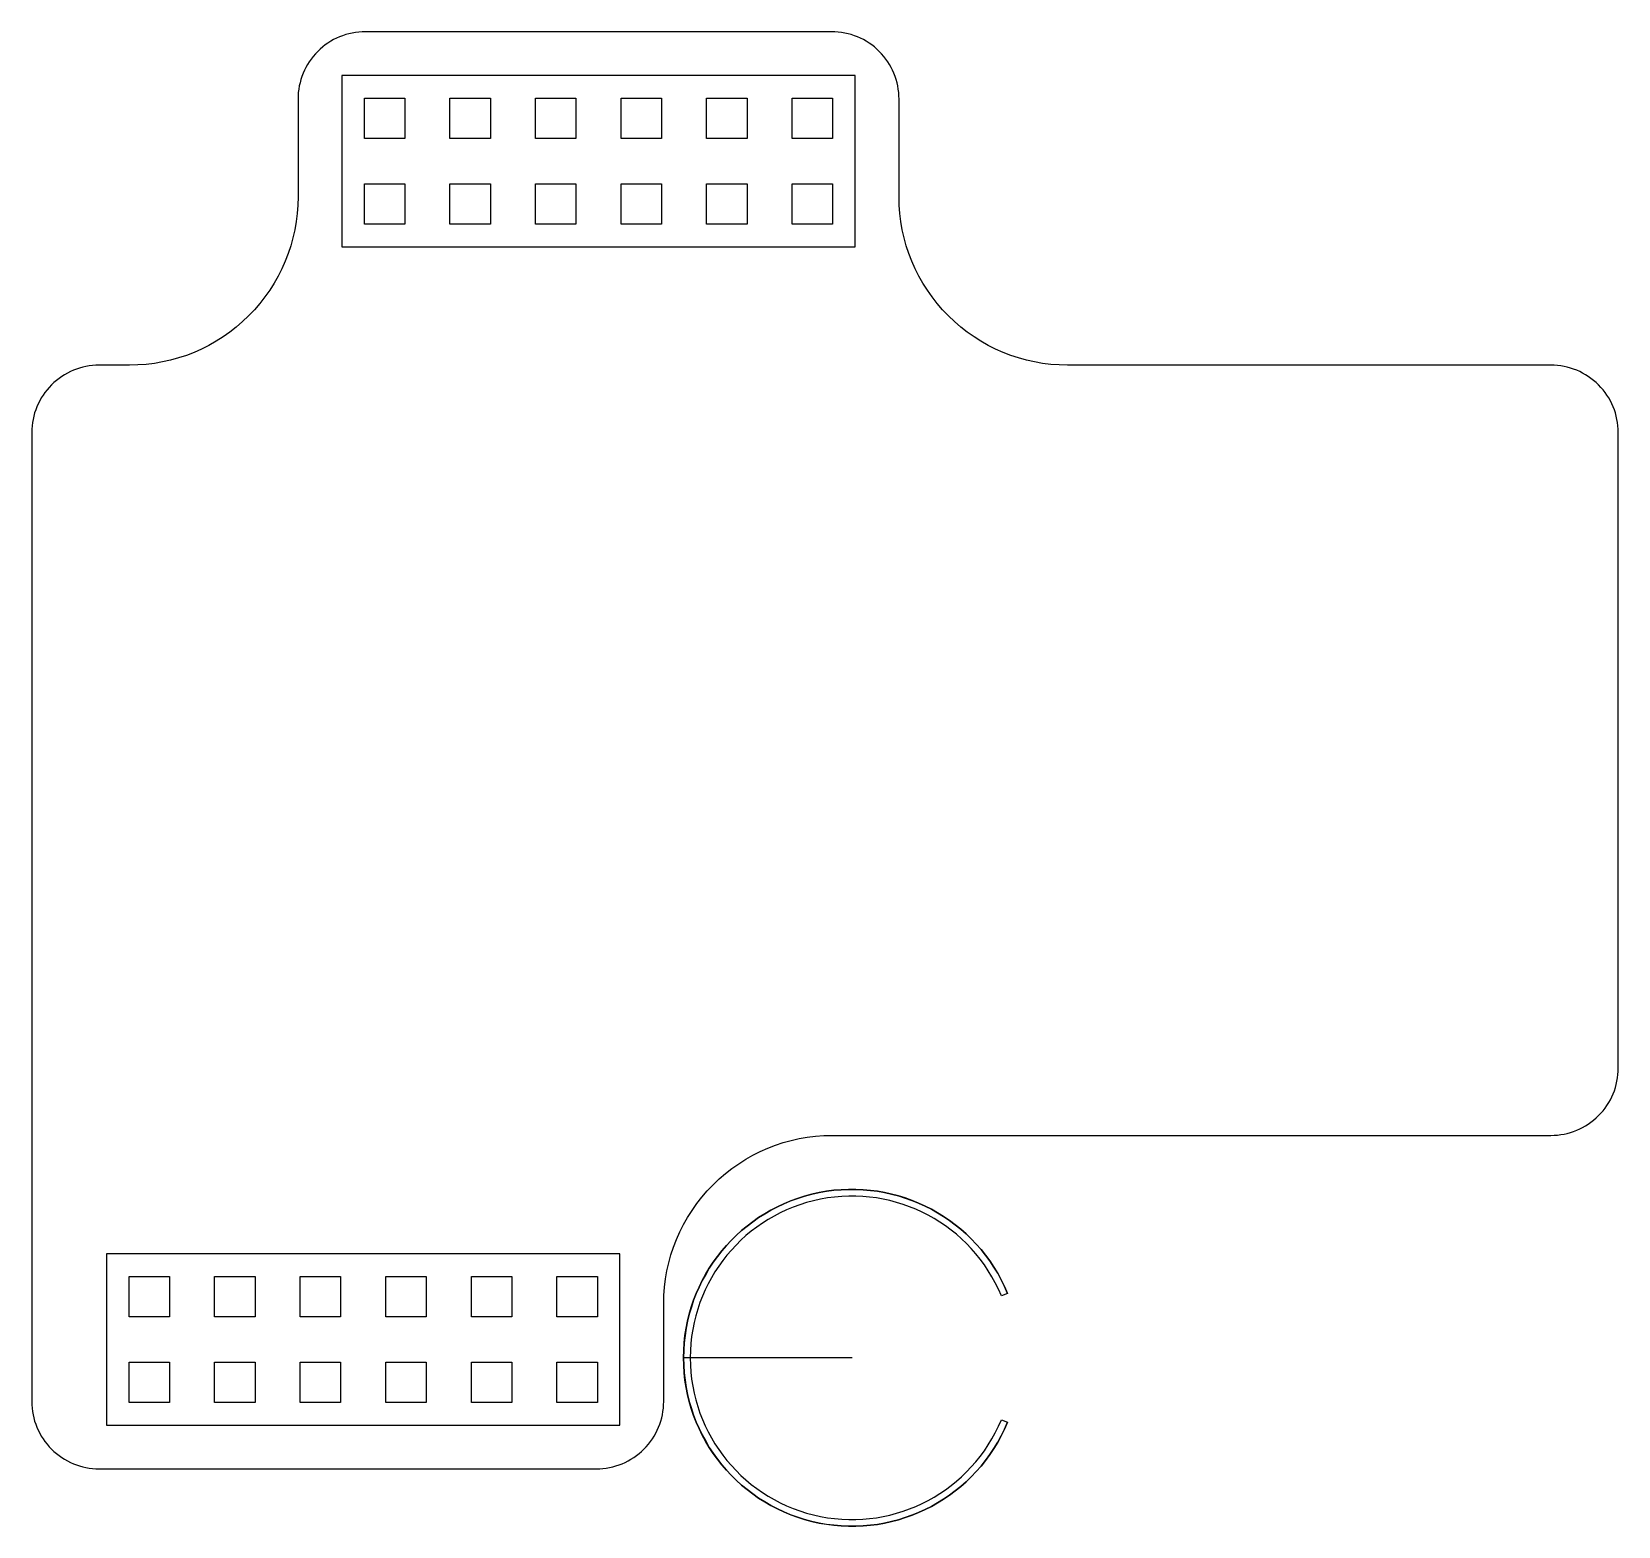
# Model space of a CAD drawing. Header units: millimetres. Extents: x -122 to -74.9, y 79 to 123.4.
import ezdxf

# ---------------------------------------------------------------- set-up
doc = ezdxf.new("R2010")
doc.units = ezdxf.units.MM
doc.layers.get('0').update_dxf_attribs({"linetype": 'CONTINUOUS'})

msp = doc.modelspace()

# ---------------------------------------------------------------- linework, layer by layer
msp.add_line((-97.632, 83.998), (-102.632, 83.998))
for points in [[(-121.979, 102.03), (-121.979, 90.6), (-121.979, 82.702, 0.414214), (-119.979, 80.702), (-105.221, 80.702, 0.414214), (-103.221, 82.702), (-103.221, 85.6, -0.414214), (-98.221, 90.6), (-76.887, 90.6, 0.414214), (-74.887, 92.6), (-74.887, 102.03), (-74.887, 111.46, 0.414214), (-76.887, 113.46), (-91.236, 113.46, -0.414214), (-96.236, 118.46), (-96.236, 121.358, 0.414214), (-98.236, 123.358), (-112.076, 123.358, 0.414214), (-114.076, 121.358), (-114.076, 118.46, -0.414214), (-119.076, 113.46), (-119.979, 113.46, 0.414214), (-121.979, 111.46)], [(-93.198, 82.161), (-93.013, 82.084, -5.027339), (-93.013, 85.911), (-93.198, 85.835, 5.027339)]]:
    msp.add_lwpolyline(points, format="xyb", close=True)
for points in [[(-97.536, 122.058), (-112.776, 122.058), (-112.776, 116.978), (-97.536, 116.978)], [(-112.106, 121.388), (-110.906, 121.388), (-110.906, 120.188), (-112.106, 120.188)], [(-109.566, 121.388), (-108.366, 121.388), (-108.366, 120.188), (-109.566, 120.188)], [(-107.026, 121.388), (-105.826, 121.388), (-105.826, 120.188), (-107.026, 120.188)], [(-103.286, 120.188), (-104.486, 120.188), (-104.486, 121.388), (-103.286, 121.388)], [(-100.746, 121.388), (-100.746, 120.188), (-101.946, 120.188), (-101.946, 121.388)], [(-99.406, 121.388), (-98.206, 121.388), (-98.206, 120.188), (-99.406, 120.188)], [(-110.906, 118.848), (-110.906, 117.648), (-112.106, 117.648), (-112.106, 118.848)], [(-108.366, 117.648), (-109.566, 117.648), (-109.566, 118.848), (-108.366, 118.848)], [(-105.826, 118.848), (-105.826, 117.648), (-107.026, 117.648), (-107.026, 118.848)], [(-103.286, 117.648), (-104.486, 117.648), (-104.486, 118.848), (-103.286, 118.848)], [(-100.746, 118.848), (-100.746, 117.648), (-101.946, 117.648), (-101.946, 118.848)], [(-99.406, 118.848), (-98.206, 118.848), (-98.206, 117.648), (-99.406, 117.648)], [(-104.521, 87.082), (-119.761, 87.082), (-119.761, 82.002), (-104.521, 82.002)], [(-119.091, 86.412), (-117.891, 86.412), (-117.891, 85.212), (-119.091, 85.212)], [(-116.551, 86.412), (-115.351, 86.412), (-115.351, 85.212), (-116.551, 85.212)], [(-114.011, 86.412), (-112.811, 86.412), (-112.811, 85.212), (-114.011, 85.212)], [(-110.271, 85.212), (-111.471, 85.212), (-111.471, 86.412), (-110.271, 86.412)], [(-107.731, 86.412), (-107.731, 85.212), (-108.931, 85.212), (-108.931, 86.412)], [(-106.391, 86.412), (-105.191, 86.412), (-105.191, 85.212), (-106.391, 85.212)], [(-117.891, 83.872), (-117.891, 82.672), (-119.091, 82.672), (-119.091, 83.872)], [(-115.351, 82.672), (-116.551, 82.672), (-116.551, 83.872), (-115.351, 83.872)], [(-112.811, 83.872), (-112.811, 82.672), (-114.011, 82.672), (-114.011, 83.872)], [(-110.271, 82.672), (-111.471, 82.672), (-111.471, 83.872), (-110.271, 83.872)], [(-107.731, 83.872), (-107.731, 82.672), (-108.931, 82.672), (-108.931, 83.872)], [(-106.391, 83.872), (-105.191, 83.872), (-105.191, 82.672), (-106.391, 82.672)]]:
    msp.add_lwpolyline(points, close=True)
msp.add_arc((-97.632, 83.998), 5, 22.5, 337.5)

doc.saveas('drawing.dxf')
